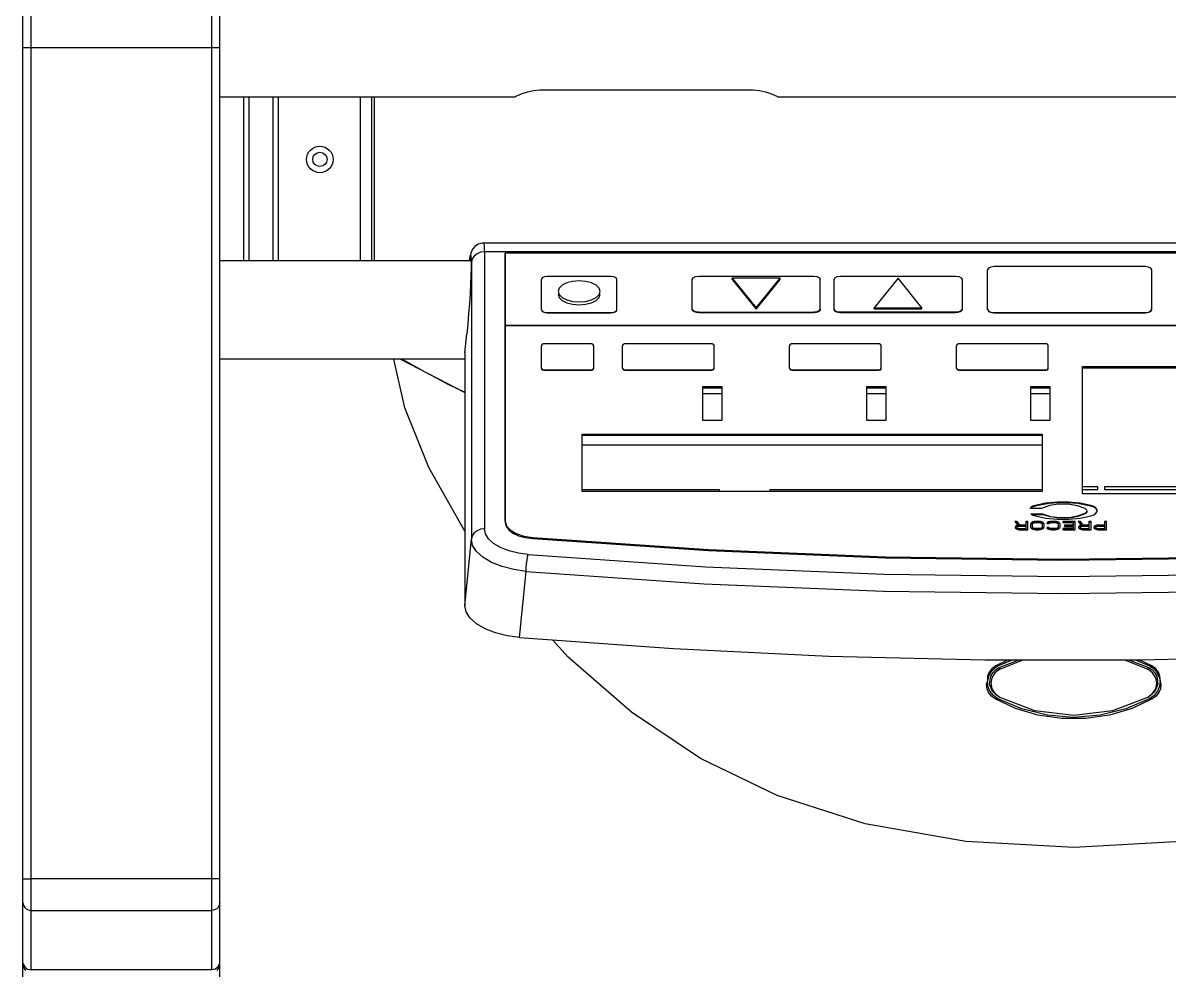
# Model space of a CAD drawing. Header units: inches. Extents: x 116 to 385, y -28932 to 7645.
# Drawn here: x 133.0215 to 133.3417, y 91.2053 to 91.4699 of the extents above; entities that cross this region are included whole.
import ezdxf

# ---------------------------------------------------------------- set-up
doc = ezdxf.new("R2010")
doc.units = ezdxf.units.IN
doc.header["$MEASUREMENT"] = 0

# ---------------------------------------------------------------- blocks, each defined once
blk = doc.blocks.new('A$C7A760DD3')
at = {"linetype": 'Continuous'}
for p, q in [((0, 158.87), (0, 1998.15)), ((2.86, 379.37), (2.86, 735.82)), ((65.87, 735.82), (65.87, 379.37)), ((68.74, 158.87), (68.74, 732.95)), ((0, 701.44), (68.74, 701.44)), ((171.84, 684.26), (172.12, 684.42)), ((172.12, 684.42), (172.98, 684.83)), ((172.98, 684.83), (174.33, 685.41)), ((174.33, 685.41), (176.12, 686.01)), ((176.12, 686.01), (178.26, 686.47)), ((178.26, 686.47), (180.43, 686.63)), ((180.43, 686.63), (254.9, 686.63)), ((254.9, 686.63), (257.12, 686.46)), ((257.12, 686.46), (259.25, 686)), ((259.25, 686), (261.02, 685.4)), ((261.02, 685.4), (262.37, 684.82)), ((262.37, 684.82), (263.22, 684.41)), ((263.22, 684.41), (263.49, 684.26)), ((68.74, 684.26), (171.84, 684.26)), ((76.96, 684.26), (76.96, 626.98)), ((78.85, 684.26), (78.85, 626.98)), ((87.27, 684.26), (87.27, 626.98)), ((89.16, 684.26), (89.16, 626.98)), ((117.77, 684.26), (117.77, 626.98)), ((121.66, 684.26), (121.66, 626.98)), ((122.58, 684.26), (122.58, 626.98)), ((263.49, 684.26), (664.46, 684.26)), ((158.93, 632.72), (157.79, 631.94)), ((160.35, 633.13), (158.93, 632.72)), ((160.93, 633.17), (160.35, 633.13)), ((161.01, 633.04), (160.93, 633.17)), ((565.39, 633.17), (160.93, 633.17)), ((161.11, 632.03), (161.01, 633.04)), ((156.09, 628.42), (155.96, 627.74)), ((156.27, 628.83), (156.04, 627.97)), ((156.22, 629.01), (156.09, 628.42)), ((156.37, 629.57), (156.22, 629.01)), ((156.45, 628.83), (156.27, 628.83)), ((156.59, 630.2), (156.37, 629.57)), ((156.55, 628.02), (156.45, 628.83)), ((157.01, 631.01), (156.59, 630.2)), ((157.59, 628.63), (156.9, 627.62)), ((157.79, 631.94), (157.01, 631.01)), ((158.59, 629.42), (157.59, 628.63)), ((159.81, 629.93), (158.59, 629.42)), ((161.15, 630.1), (159.81, 629.93)), ((161.15, 630.1), (161.11, 632.03)), ((161.15, 630.1), (161.15, 533.38)), ((565.17, 630.1), (161.15, 630.1)), ((168.38, 629.64), (168.38, 535.59)), ((557.89, 629.64), (168.38, 629.64)), ((168.41, 536.01), (168.41, 629.68)), ((557.92, 629.68), (168.41, 629.68)), ((156.44, 626.98), (68.74, 626.98)), ((155.96, 627.74), (155.84, 626.98)), ((156.04, 627.97), (155.87, 626.98)), ((156.06, 626.98), (156.12, 627.24)), ((156.12, 627.24), (156.29, 627.55)), ((156.29, 627.55), (156.43, 627.13)), ((156.43, 627.13), (156.49, 625.99)), ((156.49, 625.99), (156.49, 624.18)), ((156.58, 626.48), (156.55, 628.02)), ((156.9, 627.62), (156.58, 626.48)), ((156.58, 626.48), (156.58, 529.75)), ((337.12, 624.35), (336.81, 623.78)), ((337.96, 624.77), (337.12, 624.35)), ((339.1, 624.93), (337.96, 624.77)), ((391.8, 624.93), (339.1, 624.93)), ((392.95, 624.77), (391.8, 624.93)), ((393.78, 624.35), (392.95, 624.77)), ((394.09, 623.78), (393.78, 624.35)), ((156.43, 621.76), (156.3, 618.86)), ((156.49, 624.18), (156.43, 621.76)), ((181.28, 620.97), (181.01, 620.46)), ((181.01, 609.86), (181.01, 620.46)), ((182.04, 621.35), (181.28, 620.97)), ((183.07, 621.49), (182.04, 621.35)), ((205.29, 621.49), (183.07, 621.49)), ((206.33, 621.35), (205.29, 621.49)), ((207.08, 620.97), (206.33, 621.35)), ((207.36, 620.46), (207.08, 620.97)), ((207.36, 609.86), (207.36, 620.46)), ((233.71, 620.44), (234.01, 621.02)), ((233.71, 610.13), (233.71, 620.44)), ((234.01, 621.02), (234.85, 621.44)), ((234.85, 621.44), (236, 621.59)), ((236, 621.59), (276.09, 621.59)), ((247.68, 620.44), (247.68, 620.84)), ((247.68, 620.84), (256.04, 610.49)), ((264.41, 620.84), (247.68, 620.84)), ((247.68, 620.44), (256.04, 610.09)), ((256.04, 610.49), (264.41, 620.84)), ((256.04, 610.09), (264.41, 620.44)), ((264.41, 620.44), (264.41, 620.84)), ((276.09, 621.59), (277.24, 621.44)), ((277.24, 621.44), (278.08, 621.02)), ((278.08, 621.02), (278.38, 620.44)), ((278.38, 610.13), (278.38, 620.44)), ((283.2, 620.44), (283.5, 621.02)), ((283.2, 610.13), (283.2, 620.44)), ((283.5, 621.02), (284.34, 621.44)), ((284.34, 621.44), (285.49, 621.59)), ((285.49, 621.59), (325.58, 621.59)), ((305.54, 620.88), (297.17, 610.53)), ((313.9, 610.53), (305.54, 620.88)), ((325.58, 621.59), (326.73, 621.44)), ((326.73, 621.44), (327.57, 621.02)), ((327.57, 621.02), (327.88, 620.44)), ((327.88, 620.44), (327.88, 610.13)), ((336.81, 609.97), (336.81, 623.78)), ((394.09, 609.97), (394.09, 623.78)), ((156.3, 618.86), (156.12, 615.57)), ((187.21, 617.41), (186.85, 616.28)), ((186.85, 616.28), (187.21, 615.15)), ((188.25, 618.44), (187.21, 617.41)), ((189.87, 619.25), (188.25, 618.44)), ((191.92, 619.77), (189.87, 619.25)), ((194.18, 619.95), (191.92, 619.77)), ((196.45, 619.77), (194.18, 619.95)), ((198.49, 619.25), (196.45, 619.77)), ((200.11, 618.44), (198.49, 619.25)), ((201.16, 617.41), (200.11, 618.44)), ((201.51, 616.28), (201.16, 617.41)), ((201.16, 615.15), (201.51, 616.28)), ((156.12, 615.57), (155.88, 612.03)), ((186.85, 615.29), (187.21, 614.16)), ((187.21, 615.15), (188.25, 614.13)), ((187.21, 614.16), (188.25, 613.13)), ((188.25, 614.13), (189.87, 613.32)), ((188.25, 613.13), (189.87, 612.32)), ((189.87, 613.32), (191.92, 612.79)), ((189.87, 612.32), (191.92, 611.8)), ((191.92, 612.79), (194.18, 612.62)), ((194.18, 612.62), (196.45, 612.79)), ((196.45, 612.79), (198.49, 613.32)), ((196.45, 611.8), (198.49, 612.32)), ((198.49, 613.32), (200.11, 614.13)), ((198.49, 612.32), (200.11, 613.13)), ((200.11, 614.13), (201.16, 615.15)), ((200.11, 613.13), (201.16, 614.16)), ((201.16, 614.16), (201.51, 615.29)), ((155.61, 608.4), (155.31, 604.83)), ((155.88, 612.03), (155.61, 608.4)), ((181.01, 609.92), (181.28, 609.41)), ((181.16, 609.47), (181.61, 609.13)), ((181.28, 609.41), (182.04, 609.03)), ((181.61, 609.13), (182.28, 608.91)), ((182.04, 609.03), (183.07, 608.89)), ((182.28, 608.91), (183.07, 608.83)), ((183.07, 608.83), (183.07, 608.89)), ((183.07, 608.89), (205.29, 608.89)), ((183.07, 608.83), (205.29, 608.83)), ((191.92, 611.8), (194.18, 611.62)), ((194.18, 611.62), (196.45, 611.8)), ((205.29, 608.89), (206.33, 609.03)), ((205.29, 608.83), (206.08, 608.91)), ((205.29, 608.83), (205.29, 608.89)), ((206.08, 608.91), (206.75, 609.13)), ((206.33, 609.03), (207.08, 609.41)), ((206.75, 609.13), (207.2, 609.47)), ((207.08, 609.41), (207.36, 609.92)), ((207.2, 609.47), (207.36, 609.86)), ((234.01, 609.56), (233.71, 610.13)), ((233.88, 609.54), (233.71, 609.97)), ((234.38, 609.17), (233.88, 609.54)), ((234.85, 609.14), (234.01, 609.56)), ((235.12, 608.92), (234.38, 609.17)), ((236, 608.99), (234.85, 609.14)), ((236, 608.83), (235.12, 608.92)), ((236, 608.83), (236, 608.99)), ((236, 608.99), (276.09, 608.99)), ((276.09, 608.83), (236, 608.83)), ((256.04, 610.09), (256.04, 610.49)), ((277.24, 609.14), (276.09, 608.99)), ((276.09, 608.83), (276.09, 608.99)), ((276.97, 608.92), (276.09, 608.83)), ((277.71, 609.17), (276.97, 608.92)), ((278.08, 609.56), (277.24, 609.14)), ((278.21, 609.54), (277.71, 609.17)), ((278.38, 610.13), (278.08, 609.56)), ((278.38, 609.97), (278.21, 609.54)), ((283.5, 609.56), (283.2, 610.13)), ((283.37, 609.54), (283.2, 609.97)), ((283.87, 609.17), (283.37, 609.54)), ((284.34, 609.14), (283.5, 609.56)), ((284.61, 608.92), (283.87, 609.17)), ((285.49, 608.99), (284.34, 609.14)), ((285.49, 608.83), (284.61, 608.92)), ((285.49, 608.83), (285.49, 608.99)), ((325.58, 608.99), (285.49, 608.99)), ((325.58, 608.83), (285.49, 608.83)), ((297.17, 610.13), (297.17, 610.53)), ((297.17, 610.53), (313.9, 610.53)), ((297.17, 610.13), (313.9, 610.13)), ((313.9, 610.13), (313.9, 610.53)), ((326.73, 609.14), (325.58, 608.99)), ((325.58, 608.83), (325.58, 608.99)), ((326.46, 608.92), (325.58, 608.83)), ((327.2, 609.17), (326.46, 608.92)), ((327.57, 609.56), (326.73, 609.14)), ((327.7, 609.54), (327.2, 609.17)), ((327.88, 610.13), (327.57, 609.56)), ((327.88, 609.97), (327.7, 609.54)), ((336.81, 610.04), (337.12, 609.46)), ((336.99, 609.54), (337.48, 609.17)), ((337.12, 609.46), (337.96, 609.04)), ((337.48, 609.17), (338.23, 608.92)), ((337.96, 609.04), (339.1, 608.89)), ((338.23, 608.92), (339.1, 608.83)), ((339.1, 608.83), (339.1, 608.89)), ((339.1, 608.89), (391.8, 608.89)), ((339.1, 608.83), (391.8, 608.83)), ((391.8, 608.89), (392.95, 609.04)), ((391.8, 608.83), (392.68, 608.92)), ((391.8, 608.83), (391.8, 608.89)), ((392.68, 608.92), (393.42, 609.17)), ((392.95, 609.04), (393.78, 609.46)), ((393.42, 609.17), (393.92, 609.54)), ((393.78, 609.46), (394.09, 610.04)), ((393.92, 609.54), (394.09, 609.97)), ((155.31, 604.83), (155, 601.46)), ((168.41, 604.42), (557.92, 604.42)), ((557.92, 604.38), (168.41, 604.38)), ((154.34, 594.84), (155, 601.46)), ((181.19, 597.66), (181.01, 597.32)), ((181.01, 589.43), (181.01, 597.32)), ((181.69, 597.91), (181.19, 597.66)), ((182.38, 598.01), (181.69, 597.91)), ((197.96, 598.01), (182.38, 598.01)), ((198.65, 597.91), (197.96, 598.01)), ((199.15, 597.66), (198.65, 597.91)), ((199.34, 597.32), (199.15, 597.66)), ((199.34, 589.43), (199.34, 597.32)), ((209.49, 597.66), (209.3, 597.32)), ((209.3, 589.43), (209.3, 597.32)), ((209.99, 597.91), (209.49, 597.66)), ((210.68, 598.01), (209.99, 597.91)), ((240.01, 598.01), (210.68, 598.01)), ((240.69, 597.91), (240.01, 598.01)), ((241.2, 597.66), (240.69, 597.91)), ((241.38, 597.32), (241.2, 597.66)), ((241.38, 589.43), (241.38, 597.32)), ((267.8, 597.66), (267.62, 597.32)), ((267.62, 589.43), (267.62, 597.32)), ((268.3, 597.91), (267.8, 597.66)), ((268.99, 598.01), (268.3, 597.91)), ((298.32, 598.01), (268.99, 598.01)), ((299.01, 597.91), (298.32, 598.01)), ((299.51, 597.66), (299.01, 597.91)), ((299.69, 597.32), (299.51, 597.66)), ((299.69, 589.43), (299.69, 597.32)), ((326.11, 597.66), (325.93, 597.32)), ((325.93, 589.43), (325.93, 597.32)), ((326.61, 597.91), (326.11, 597.66)), ((327.3, 598.01), (326.61, 597.91)), ((356.63, 598.01), (327.3, 598.01)), ((357.32, 597.91), (356.63, 598.01)), ((357.82, 597.66), (357.32, 597.91)), ((358.01, 597.32), (357.82, 597.66)), ((358.01, 589.43), (358.01, 597.32)), ((154.34, 592.61), (68.74, 592.61)), ((133.33, 575.63), (129.49, 592.61)), ((131.85, 592.61), (154.34, 580.95)), ((134.81, 591.16), (132.24, 592.61)), ((154.34, 594.84), (154.34, 506.63)), ((140.43, 588.07), (134.81, 591.16)), ((181.01, 589.53), (181.19, 589.18)), ((181.01, 589.43), (181.11, 589.17)), ((181.11, 589.17), (181.41, 588.94)), ((181.19, 589.18), (181.69, 588.93)), ((181.41, 588.94), (181.86, 588.79)), ((181.69, 588.93), (182.38, 588.84)), ((181.86, 588.79), (182.38, 588.74)), ((182.38, 588.74), (182.38, 588.84)), ((182.38, 588.84), (197.96, 588.84)), ((182.38, 588.74), (197.96, 588.74)), ((197.96, 588.84), (198.65, 588.93)), ((197.96, 588.74), (197.96, 588.84)), ((197.96, 588.74), (198.49, 588.79)), ((198.49, 588.79), (198.93, 588.94)), ((198.65, 588.93), (199.15, 589.18)), ((198.93, 588.94), (199.23, 589.17)), ((199.15, 589.18), (199.34, 589.53)), ((199.23, 589.17), (199.34, 589.43)), ((209.3, 589.53), (209.49, 589.18)), ((209.3, 589.43), (209.41, 589.17)), ((209.41, 589.17), (209.71, 588.94)), ((209.49, 589.18), (209.99, 588.93)), ((209.71, 588.94), (210.15, 588.79)), ((209.99, 588.93), (210.68, 588.84)), ((210.15, 588.79), (210.68, 588.74)), ((210.68, 588.74), (210.68, 588.84)), ((210.68, 588.84), (240.01, 588.84)), ((210.68, 588.74), (240.01, 588.74)), ((240.01, 588.84), (240.69, 588.93)), ((240.01, 588.74), (240.01, 588.84)), ((240.01, 588.74), (240.53, 588.79)), ((240.53, 588.79), (240.98, 588.94)), ((240.69, 588.93), (241.2, 589.18)), ((240.98, 588.94), (241.28, 589.17)), ((241.2, 589.18), (241.38, 589.53)), ((241.28, 589.17), (241.38, 589.43)), ((267.62, 589.53), (267.8, 589.18)), ((267.62, 589.43), (267.72, 589.17)), ((267.72, 589.17), (268.02, 588.94)), ((267.8, 589.18), (268.3, 588.93)), ((268.02, 588.94), (268.46, 588.79)), ((268.3, 588.93), (268.99, 588.84)), ((268.46, 588.79), (268.99, 588.74)), ((268.99, 588.74), (268.99, 588.84)), ((268.99, 588.84), (298.32, 588.84)), ((268.99, 588.74), (298.32, 588.74)), ((298.32, 588.84), (299.01, 588.93)), ((298.32, 588.74), (298.32, 588.84)), ((298.32, 588.74), (298.84, 588.79)), ((298.84, 588.79), (299.29, 588.94)), ((299.01, 588.93), (299.51, 589.18)), ((299.29, 588.94), (299.59, 589.17)), ((299.51, 589.18), (299.69, 589.53)), ((299.59, 589.17), (299.69, 589.43)), ((325.93, 589.53), (326.11, 589.18)), ((325.93, 589.43), (326.03, 589.17)), ((326.03, 589.17), (326.33, 588.94)), ((326.11, 589.18), (326.61, 588.93)), ((326.33, 588.94), (326.78, 588.79)), ((326.61, 588.93), (327.3, 588.84)), ((326.78, 588.79), (327.3, 588.74)), ((327.3, 588.74), (327.3, 588.84)), ((327.3, 588.84), (356.63, 588.84)), ((327.3, 588.74), (356.63, 588.74)), ((356.63, 588.84), (357.32, 588.93)), ((356.63, 588.74), (356.63, 588.84)), ((356.63, 588.74), (357.16, 588.79)), ((357.16, 588.79), (357.6, 588.94)), ((357.32, 588.93), (357.82, 589.18)), ((357.6, 588.94), (357.9, 589.17)), ((357.82, 589.18), (358.01, 589.53)), ((357.9, 589.17), (358.01, 589.43)), ((369.92, 545.61), (369.92, 590)), ((369.92, 590), (489.64, 590)), ((369.92, 589.6), (489.64, 589.6)), ((146.13, 585.02), (140.43, 588.07)), ((147.24, 584.44), (146.13, 585.02)), ((148.25, 583.92), (147.24, 584.44)), ((149.17, 583.45), (148.25, 583.92)), ((150, 583.04), (149.17, 583.45)), ((150.75, 582.68), (150, 583.04)), ((151.39, 582.38), (150.75, 582.68)), ((154.34, 581.03), (151.39, 582.38)), ((237.26, 582.9), (237.26, 571.33)), ((244.13, 582.9), (237.26, 582.9)), ((244.13, 582.5), (237.26, 582.5)), ((244.13, 580.47), (237.26, 580.47)), ((244.13, 571.33), (244.13, 582.9)), ((294.54, 582.9), (294.54, 571.33)), ((301.41, 582.9), (294.54, 582.9)), ((301.41, 582.5), (294.54, 582.5)), ((301.41, 580.47), (294.54, 580.47)), ((301.41, 571.33), (301.41, 582.9)), ((351.82, 582.9), (351.82, 571.33)), ((358.69, 582.9), (351.82, 582.9)), ((358.69, 582.5), (351.82, 582.5)), ((358.69, 580.47), (351.82, 580.47)), ((358.69, 571.33), (358.69, 582.9)), ((141.76, 554.77), (133.33, 575.63)), ((237.26, 571.33), (244.13, 571.33)), ((294.54, 571.33), (301.41, 571.33)), ((351.82, 571.33), (358.69, 571.33)), ((195.21, 546.41), (195.21, 566.46)), ((195.21, 566.46), (355.83, 566.46)), ((195.21, 566.06), (355.83, 566.06)), ((355.83, 566.46), (355.83, 546.41)), ((355.83, 562.58), (195.21, 562.58)), ((154.34, 532.56), (141.76, 554.77)), ((195.21, 547.13), (243.14, 547.13)), ((355.83, 546.41), (195.21, 546.41)), ((243.21, 546.41), (243.14, 547.13)), ((243.14, 547.13), (243.14, 546.41)), ((260.77, 546.41), (260.84, 547.13)), ((260.84, 546.41), (260.84, 547.13)), ((260.84, 547.13), (355.83, 547.13)), ((375.28, 548.03), (369.92, 548.03)), ((369.92, 547.13), (375.28, 547.13)), ((489.64, 545.61), (369.92, 545.61)), ((375.28, 547.13), (375.28, 548.03)), ((377.57, 548.03), (377.57, 547.13)), ((423.4, 548.03), (377.57, 548.03)), ((377.57, 547.13), (423.4, 547.13)), ((352.03, 540.92), (351.57, 540.51)), ((355.61, 540.51), (351.57, 540.51)), ((352.32, 540.9), (351.82, 540.51)), ((352.65, 541.26), (352.03, 540.92)), ((353.42, 541.33), (352.32, 540.9)), ((353.42, 541.53), (352.65, 541.26)), ((357.16, 542.3), (353.42, 541.53)), ((358.14, 542.24), (353.42, 541.33)), ((353.42, 541.53), (353.42, 541.33)), ((358.37, 541.49), (355.61, 540.51)), ((361.14, 542.7), (357.16, 542.3)), ((363.16, 542.55), (358.14, 542.24)), ((361.59, 542), (358.37, 541.49)), ((365.19, 542.7), (361.14, 542.7)), ((364.96, 541.98), (361.59, 542)), ((368.18, 542.24), (363.16, 542.55)), ((368.16, 541.44), (364.96, 541.98)), ((369.16, 542.3), (365.19, 542.7)), ((370.87, 540.43), (368.16, 541.44)), ((372.9, 541.33), (368.18, 542.24)), ((372.9, 541.53), (369.16, 542.3)), ((371.45, 539.91), (370.87, 540.43)), ((373.91, 541.15), (372.9, 541.53)), ((372.9, 541.53), (372.9, 541.33)), ((374.05, 540.87), (372.9, 541.33)), ((374.64, 540.63), (373.91, 541.15)), ((374.81, 540.24), (374.05, 540.87)), ((375.03, 540.03), (374.64, 540.63)), ((375.01, 539.69), (374.81, 540.24)), ((351.94, 538.56), (352.6, 538.18)), ((351.94, 538.56), (356.03, 538.56)), ((352.28, 538.37), (356.03, 538.37)), ((352.6, 538.18), (353.42, 537.89)), ((353.42, 537.89), (357.16, 537.11)), ((356.03, 538.56), (358.77, 537.71)), ((356.03, 538.37), (356.03, 538.56)), ((358.28, 537.62), (356.03, 538.37)), ((357.16, 537.11), (361.14, 536.72)), ((360.83, 537.18), (358.28, 537.62)), ((358.77, 537.71), (361.9, 537.29)), ((363.52, 537.05), (360.83, 537.18)), ((361.14, 536.72), (365.19, 536.72)), ((361.9, 537.29), (365.14, 537.34)), ((366.19, 537.26), (363.52, 537.05)), ((365.14, 537.34), (368.2, 537.86)), ((365.19, 536.72), (369.16, 537.11)), ((368.68, 537.79), (366.19, 537.26)), ((368.2, 537.86), (370.83, 538.81)), ((370.83, 538.61), (368.68, 537.79)), ((369.16, 537.11), (372.9, 537.89)), ((370.83, 538.81), (371.44, 539.32)), ((371.34, 538.98), (370.83, 538.61)), ((370.83, 538.61), (370.83, 538.81)), ((371.52, 539.43), (371.34, 538.98)), ((371.44, 539.32), (371.52, 539.63)), ((371.52, 539.63), (371.45, 539.91)), ((372.9, 537.89), (373.91, 538.27)), ((373.91, 538.27), (374.64, 538.79)), ((374.64, 538.79), (375.03, 539.39)), ((375.07, 539.71), (375.03, 540.03)), ((375.03, 539.39), (375.07, 539.71)), ((158.59, 532.7), (157.59, 531.91)), ((159.81, 533.2), (158.59, 532.7)), ((161.15, 533.38), (159.81, 533.2)), ((161.5, 531.6), (161.15, 533.38)), ((168.38, 535.59), (168.69, 534.26)), ((168.41, 536.01), (168.86, 534.42)), ((168.69, 534.26), (169.62, 533)), ((168.86, 534.42), (170.17, 532.96)), ((169.62, 533), (171.1, 531.89)), ((170.17, 532.96), (172.25, 531.73)), ((346.3, 535.93), (347.37, 534.53)), ((347.14, 535.93), (346.3, 535.93)), ((346.54, 534.16), (346.42, 533.98)), ((346.42, 533.98), (346.42, 533.74)), ((346.42, 533.74), (346.54, 533.55)), ((347.14, 535.73), (346.45, 535.73)), ((346.54, 533.96), (346.51, 533.92)), ((346.9, 534.4), (346.54, 534.16)), ((346.9, 534.21), (346.54, 533.96)), ((346.54, 534.16), (346.54, 533.96)), ((346.54, 533.55), (346.9, 533.31)), ((347.37, 534.53), (346.9, 534.4)), ((346.9, 534.4), (346.9, 534.21)), ((347.37, 534.33), (346.9, 534.21)), ((346.9, 533.31), (347.37, 533.13)), ((347.14, 535.93), (347.14, 535.73)), ((348.09, 534.65), (347.14, 535.93)), ((348.09, 534.45), (347.14, 535.73)), ((347.14, 533.92), (347.25, 534.1)), ((347.14, 533.54), (347.14, 533.92)), ((347.25, 533.55), (347.14, 533.74)), ((347.25, 533.35), (347.14, 533.54)), ((347.25, 534.1), (347.49, 534.22)), ((347.25, 533.55), (347.25, 533.35)), ((347.49, 533.43), (347.25, 533.55)), ((347.49, 533.23), (347.25, 533.35)), ((347.37, 534.53), (347.37, 534.33)), ((347.37, 533.13), (347.97, 533.06)), ((347.49, 534.22), (347.85, 534.28)), ((347.49, 533.43), (347.49, 533.23)), ((347.85, 533.37), (347.49, 533.43)), ((347.85, 533.17), (347.49, 533.23)), ((347.85, 534.28), (350.12, 534.28)), ((347.85, 533.37), (347.85, 533.17)), ((350.12, 533.37), (347.85, 533.37)), ((350.12, 533.17), (347.85, 533.17)), ((347.97, 533.06), (350.84, 533.06)), ((348.09, 534.65), (348.09, 534.45)), ((350.12, 534.65), (348.09, 534.65)), ((350.12, 534.45), (348.09, 534.45)), ((350.12, 535.93), (350.12, 534.45)), ((350.84, 535.93), (350.12, 535.93)), ((350.84, 535.73), (350.12, 535.73)), ((350.12, 534.28), (350.12, 533.17)), ((350.84, 533.06), (350.84, 535.93)), ((351.91, 535.26), (351.79, 534.95)), ((351.79, 534.95), (351.79, 534.04)), ((351.79, 534.04), (351.91, 533.74)), ((351.91, 535.06), (351.86, 534.93)), ((352.15, 535.5), (351.91, 535.26)), ((352.15, 535.3), (351.91, 535.06)), ((351.91, 535.26), (351.91, 535.06)), ((351.91, 533.74), (352.15, 533.49)), ((352.62, 535.75), (352.15, 535.5)), ((352.62, 535.55), (352.15, 535.3)), ((352.15, 535.5), (352.15, 535.3)), ((352.15, 533.49), (352.62, 533.25)), ((352.51, 534.95), (352.62, 535.2)), ((352.51, 533.84), (352.51, 534.95)), ((352.62, 533.8), (352.51, 534.04)), ((352.62, 533.6), (352.51, 533.84)), ((353.1, 535.87), (352.62, 535.75)), ((352.62, 535.75), (352.62, 535.55)), ((353.1, 535.67), (352.62, 535.55)), ((352.62, 535.2), (352.86, 535.38)), ((352.62, 533.8), (352.62, 533.6)), ((352.86, 533.61), (352.62, 533.8)), ((352.86, 533.42), (352.62, 533.6)), ((352.62, 533.25), (353.1, 533.13)), ((352.86, 535.38), (353.22, 535.5)), ((352.86, 533.61), (352.86, 533.42)), ((353.22, 533.49), (352.86, 533.61)), ((353.22, 533.29), (352.86, 533.42)), ((353.7, 535.93), (353.1, 535.87)), ((353.1, 535.87), (353.1, 535.67)), ((353.7, 535.73), (353.1, 535.67)), ((353.1, 533.13), (353.7, 533.06)), ((353.22, 535.5), (353.7, 535.56)), ((353.22, 533.49), (353.22, 533.29)), ((353.7, 533.43), (353.22, 533.49)), ((353.7, 533.23), (353.22, 533.29)), ((353.7, 535.93), (353.7, 535.73)), ((354.65, 535.93), (353.7, 535.93)), ((354.65, 535.73), (353.7, 535.73)), ((353.7, 535.56), (354.65, 535.56)), ((353.7, 533.43), (353.7, 533.23)), ((354.65, 533.43), (353.7, 533.43)), ((354.65, 533.23), (353.7, 533.23)), ((353.7, 533.06), (354.65, 533.06)), ((354.65, 535.93), (354.65, 535.73)), ((355.25, 535.87), (354.65, 535.93)), ((355.25, 535.67), (354.65, 535.73)), ((354.65, 535.56), (355.13, 535.5)), ((355.13, 533.49), (354.65, 533.43)), ((354.65, 533.43), (354.65, 533.23)), ((355.13, 533.29), (354.65, 533.23)), ((354.65, 533.06), (355.25, 533.13)), ((355.13, 535.5), (355.49, 535.38)), ((355.49, 533.61), (355.13, 533.49)), ((355.13, 533.49), (355.13, 533.29)), ((355.49, 533.42), (355.13, 533.29)), ((355.25, 535.87), (355.25, 535.67)), ((355.73, 535.75), (355.25, 535.87)), ((355.73, 535.55), (355.25, 535.67)), ((355.25, 533.13), (355.73, 533.25)), ((355.49, 535.38), (355.73, 535.2)), ((355.73, 533.8), (355.49, 533.61)), ((355.49, 533.61), (355.49, 533.42)), ((355.73, 533.6), (355.49, 533.42)), ((355.73, 535.75), (355.73, 535.55)), ((356.2, 535.5), (355.73, 535.75)), ((356.2, 535.3), (355.73, 535.55)), ((355.73, 535.2), (355.85, 534.95)), ((355.85, 534.04), (355.73, 533.8)), ((355.85, 533.84), (355.73, 533.6)), ((355.73, 533.8), (355.73, 533.6)), ((355.73, 533.25), (356.2, 533.49)), ((355.85, 534.95), (355.85, 533.84)), ((356.2, 535.5), (356.2, 535.3)), ((356.44, 535.26), (356.2, 535.5)), ((356.44, 535.06), (356.2, 535.3)), ((356.2, 533.49), (356.44, 533.74)), ((356.44, 535.26), (356.44, 535.06)), ((356.56, 534.95), (356.44, 535.26)), ((356.5, 534.93), (356.44, 535.06)), ((356.44, 533.74), (356.56, 534.04)), ((356.56, 534.04), (356.56, 534.95)), ((357.64, 535.5), (357.52, 535.2)), ((357.52, 535.2), (358.23, 535.2)), ((357.52, 533.8), (357.64, 533.49)), ((358.23, 533.8), (357.52, 533.8)), ((357.64, 535.3), (357.6, 535.2)), ((358.12, 535.75), (357.64, 535.5)), ((358.12, 535.55), (357.64, 535.3)), ((357.64, 535.5), (357.64, 535.3)), ((358.23, 533.6), (357.64, 533.6)), ((357.64, 533.49), (358.12, 533.25)), ((358.59, 535.87), (358.12, 535.75)), ((358.12, 535.75), (358.12, 535.55)), ((358.59, 535.67), (358.12, 535.55)), ((358.12, 533.25), (358.59, 533.13)), ((358.23, 535.2), (358.35, 535.38)), ((358.23, 533.8), (358.23, 533.6)), ((358.35, 533.61), (358.23, 533.8)), ((358.35, 533.42), (358.23, 533.6)), ((358.35, 535.38), (358.71, 535.5)), ((358.35, 533.61), (358.35, 533.42)), ((358.71, 533.49), (358.35, 533.61)), ((358.71, 533.29), (358.35, 533.42)), ((359.19, 535.93), (358.59, 535.87)), ((358.59, 535.87), (358.59, 535.67)), ((359.19, 535.73), (358.59, 535.67)), ((358.59, 533.13), (359.19, 533.06)), ((358.71, 535.5), (359.19, 535.56)), ((358.71, 533.49), (358.71, 533.29)), ((359.19, 533.43), (358.71, 533.49)), ((359.19, 533.23), (358.71, 533.29)), ((359.19, 535.93), (359.19, 535.73)), ((360.26, 535.93), (359.19, 535.93)), ((360.26, 535.73), (359.19, 535.73)), ((359.19, 535.56), (360.26, 535.56)), ((359.19, 533.43), (359.19, 533.23)), ((360.26, 533.43), (359.19, 533.43)), ((360.26, 533.23), (359.19, 533.23)), ((359.19, 533.06), (360.26, 533.06)), ((360.26, 535.93), (360.26, 535.73)), ((360.86, 535.87), (360.26, 535.93)), ((360.86, 535.67), (360.26, 535.73)), ((360.26, 535.56), (360.74, 535.5)), ((360.74, 533.49), (360.26, 533.43)), ((360.26, 533.43), (360.26, 533.23)), ((360.74, 533.29), (360.26, 533.23)), ((360.26, 533.06), (360.86, 533.13)), ((360.74, 535.5), (361.1, 535.38)), ((361.1, 533.61), (360.74, 533.49)), ((360.74, 533.49), (360.74, 533.29)), ((361.1, 533.42), (360.74, 533.29)), ((360.86, 535.87), (360.86, 535.67)), ((361.34, 535.75), (360.86, 535.87)), ((361.34, 535.55), (360.86, 535.67)), ((360.86, 533.13), (361.34, 533.25)), ((361.1, 535.38), (361.34, 535.2)), ((361.34, 533.8), (361.1, 533.61)), ((361.1, 533.61), (361.1, 533.42)), ((361.34, 533.6), (361.1, 533.42)), ((361.34, 535.75), (361.34, 535.55)), ((361.81, 535.5), (361.34, 535.75)), ((361.81, 535.3), (361.34, 535.55)), ((361.34, 535.2), (361.46, 534.95)), ((361.46, 534.04), (361.34, 533.8)), ((361.46, 533.84), (361.34, 533.6)), ((361.34, 533.8), (361.34, 533.6)), ((361.34, 533.25), (361.81, 533.49)), ((361.46, 534.95), (361.46, 533.84)), ((361.81, 535.5), (361.81, 535.3)), ((362.05, 535.26), (361.81, 535.5)), ((362.05, 535.06), (361.81, 535.3)), ((361.81, 533.49), (362.05, 533.74)), ((362.05, 535.26), (362.05, 535.06)), ((362.17, 534.95), (362.05, 535.26)), ((362.11, 534.93), (362.05, 535.06)), ((362.05, 533.74), (362.17, 534.04)), ((362.17, 534.04), (362.17, 534.95)), ((363.13, 535.93), (363.13, 535.56)), ((367.42, 535.93), (363.13, 535.93)), ((367.42, 535.73), (363.13, 535.73)), ((363.13, 535.56), (366.71, 535.56)), ((363.13, 533.43), (363.13, 533.06)), ((366.71, 533.43), (363.13, 533.43)), ((366.71, 533.23), (363.13, 533.23)), ((363.13, 533.06), (367.42, 533.06)), ((363.6, 534.59), (363.6, 534.22)), ((366.71, 534.59), (363.6, 534.59)), ((366.71, 534.39), (363.6, 534.39)), ((363.6, 534.22), (366.71, 534.22)), ((366.71, 535.56), (366.71, 534.39)), ((366.71, 534.22), (366.71, 533.23)), ((367.42, 533.06), (367.42, 535.93)), ((368.38, 535.93), (369.45, 534.53)), ((369.21, 535.93), (368.38, 535.93)), ((368.62, 534.16), (368.5, 533.98)), ((368.5, 533.98), (368.5, 533.74)), ((368.5, 533.74), (368.62, 533.55)), ((369.21, 535.73), (368.53, 535.73)), ((368.62, 533.96), (368.59, 533.92)), ((368.97, 534.4), (368.62, 534.16)), ((368.97, 534.21), (368.62, 533.96)), ((368.62, 534.16), (368.62, 533.96)), ((368.62, 533.55), (368.97, 533.31)), ((369.45, 534.53), (368.97, 534.4)), ((368.97, 534.4), (368.97, 534.21)), ((369.45, 534.33), (368.97, 534.21)), ((368.97, 533.31), (369.45, 533.13)), ((369.21, 535.93), (369.21, 535.73)), ((370.17, 534.65), (369.21, 535.93)), ((370.17, 534.45), (369.21, 535.73)), ((369.21, 533.92), (369.33, 534.1)), ((369.21, 533.54), (369.21, 533.92)), ((369.33, 533.55), (369.21, 533.74)), ((369.33, 533.35), (369.21, 533.54)), ((369.33, 534.1), (369.57, 534.22)), ((369.33, 533.55), (369.33, 533.35)), ((369.57, 533.43), (369.33, 533.55)), ((369.57, 533.23), (369.33, 533.35)), ((369.45, 534.53), (369.45, 534.33)), ((369.45, 533.13), (370.05, 533.06)), ((369.57, 534.22), (369.93, 534.28)), ((369.57, 533.43), (369.57, 533.23)), ((369.93, 533.37), (369.57, 533.43)), ((369.93, 533.17), (369.57, 533.23)), ((369.93, 534.28), (372.2, 534.28)), ((369.93, 533.37), (369.93, 533.17)), ((372.2, 533.37), (369.93, 533.37)), ((372.2, 533.17), (369.93, 533.17)), ((370.05, 533.06), (372.91, 533.06)), ((370.17, 534.65), (370.17, 534.45)), ((372.2, 534.65), (370.17, 534.65)), ((372.2, 534.45), (370.17, 534.45)), ((372.2, 535.93), (372.2, 534.45)), ((372.91, 535.93), (372.2, 535.93)), ((372.91, 535.73), (372.2, 535.73)), ((372.2, 534.28), (372.2, 533.17)), ((372.91, 533.06), (372.91, 535.93)), ((373.99, 534.16), (373.87, 533.98)), ((373.87, 533.98), (373.87, 533.74)), ((373.87, 533.74), (373.99, 533.55)), ((373.99, 533.96), (373.96, 533.92)), ((374.34, 534.4), (373.99, 534.16)), ((374.34, 534.21), (373.99, 533.96)), ((373.99, 534.16), (373.99, 533.96)), ((373.99, 533.55), (374.34, 533.31)), ((374.82, 534.59), (374.34, 534.4)), ((374.34, 534.4), (374.34, 534.21)), ((374.82, 534.39), (374.34, 534.21)), ((374.34, 533.31), (374.82, 533.13)), ((374.58, 533.92), (374.7, 534.1)), ((374.58, 533.54), (374.58, 533.92)), ((374.7, 533.55), (374.58, 533.74)), ((374.7, 533.35), (374.58, 533.54)), ((374.7, 534.1), (374.94, 534.22)), ((374.7, 533.55), (374.7, 533.35)), ((374.94, 533.43), (374.7, 533.55)), ((374.94, 533.23), (374.7, 533.35)), ((375.42, 534.65), (374.82, 534.59)), ((374.82, 534.59), (374.82, 534.39)), ((375.42, 534.45), (374.82, 534.39)), ((374.82, 533.13), (375.42, 533.06)), ((374.94, 534.22), (375.3, 534.28)), ((374.94, 533.43), (374.94, 533.23)), ((375.3, 533.37), (374.94, 533.43)), ((375.3, 533.17), (374.94, 533.23)), ((375.3, 534.28), (377.57, 534.28)), ((375.3, 533.37), (375.3, 533.17)), ((377.57, 533.37), (375.3, 533.37)), ((377.57, 533.17), (375.3, 533.17)), ((375.42, 534.65), (375.42, 534.45)), ((377.57, 534.65), (375.42, 534.65)), ((377.57, 534.45), (375.42, 534.45)), ((375.42, 533.06), (378.28, 533.06)), ((377.57, 535.93), (377.57, 534.45)), ((378.28, 535.93), (377.57, 535.93)), ((378.28, 535.73), (377.57, 535.73)), ((377.57, 534.28), (377.57, 533.17)), ((378.28, 533.06), (378.28, 535.93)), ((154.34, 506.63), (156.58, 529.75)), ((156.9, 530.9), (156.58, 529.75)), ((157.02, 527.58), (156.58, 529.75)), ((157.59, 531.91), (156.9, 530.9)), ((162.56, 529.85), (161.5, 531.6)), ((164.34, 528.22), (162.56, 529.85)), ((171.1, 531.89), (173.07, 530.97)), ((172.25, 531.73), (174.93, 530.84)), ((173.07, 530.97), (175.4, 530.31)), ((174.93, 530.84), (177.99, 530.36)), ((175.4, 530.31), (177.98, 529.94)), ((177.98, 529.94), (239.39, 525.76)), ((177.99, 530.36), (239.41, 526.14)), ((177.99, 529.97), (177.99, 530.36)), ((158.36, 525.43), (157.02, 527.58)), ((160.58, 523.41), (158.36, 525.43)), ((166.76, 526.79), (164.34, 528.22)), ((169.69, 525.65), (166.76, 526.79)), ((172.97, 524.83), (169.69, 525.65)), ((176.42, 524.37), (172.97, 524.83)), ((176.2, 523.54), (176.42, 524.37)), ((176.42, 524.37), (238.36, 520.1)), ((239.39, 525.76), (301.17, 523.25)), ((239.41, 526.14), (301.19, 523.6)), ((163.61, 521.63), (160.58, 523.41)), ((167.27, 520.18), (163.61, 521.63)), ((175.73, 519.79), (175.84, 521.14)), ((175.84, 521.14), (176, 522.43)), ((176, 522.43), (176.2, 523.54)), ((301.17, 523.25), (363.13, 522.41)), ((301.19, 523.6), (363.16, 522.75)), ((363.13, 522.41), (425.09, 523.25)), ((363.16, 522.75), (425.13, 523.6)), ((171.36, 519.13), (167.27, 520.18)), ((175.67, 518.5), (171.36, 519.13)), ((173.4, 495.38), (175.67, 518.5)), ((175.67, 518.5), (175.73, 519.79)), ((175.67, 518.5), (237.86, 514.21)), ((238.36, 520.1), (300.66, 517.54)), ((300.66, 517.54), (363.16, 516.68)), ((363.16, 516.68), (425.66, 517.54)), ((237.86, 514.21), (300.41, 511.64)), ((300.41, 511.64), (363.16, 510.78)), ((363.16, 510.78), (425.91, 511.64)), ((154.79, 504.39), (154.34, 506.63)), ((156.12, 502.21), (154.79, 504.39)), ((158.33, 500.18), (156.12, 502.21)), ((161.33, 498.41), (158.33, 500.18)), ((164.96, 496.99), (161.33, 498.41)), ((169.05, 495.97), (164.96, 496.99)), ((173.4, 495.38), (169.05, 495.97)), ((173.4, 495.38), (227.16, 491.52)), ((190.39, 488.6), (184.94, 494.55)), ((212.5, 469.36), (190.39, 488.6)), ((227.16, 491.52), (281.38, 488.94)), ((281.38, 488.94), (335.87, 487.65)), ((390.45, 487.65), (444.94, 488.94)), ((335.87, 487.65), (390.45, 487.65)), ((338.31, 484.53), (337.35, 483.31)), ((338.03, 483.44), (339.1, 484.58)), ((339.63, 485.53), (338.31, 484.53)), ((339.1, 484.58), (340.43, 485.48)), ((341.02, 484.3), (339.37, 483.04)), ((339.58, 484.14), (340.79, 484.96)), ((344.01, 487.65), (339.63, 485.53)), ((340.43, 485.48), (339.63, 485.53)), ((340.43, 485.48), (345.47, 487.65)), ((340.79, 484.96), (347.82, 487.65)), ((340.79, 484.96), (341.02, 484.3)), ((341.02, 484.3), (349.17, 487.65)), ((384.62, 487.65), (392.77, 484.3)), ((385.97, 487.65), (393, 484.96)), ((388.32, 487.65), (393.36, 485.48)), ((394.16, 485.53), (389.78, 487.65)), ((393, 484.96), (392.77, 484.3)), ((394.42, 483.04), (392.77, 484.3)), ((393, 484.96), (394.21, 484.14)), ((393.36, 485.48), (394.16, 485.53)), ((393.36, 485.48), (394.69, 484.58)), ((395.49, 484.53), (394.16, 485.53)), ((394.69, 484.58), (395.77, 483.44)), ((396.45, 483.29), (395.49, 484.53)), ((336.48, 478.85), (336.79, 480.22)), ((336.81, 481.92), (336.73, 481.05)), ((336.73, 481.05), (336.79, 480.22)), ((336.95, 481.16), (336.79, 480.22)), ((336.94, 478.4), (336.79, 480.22)), ((337.35, 483.31), (336.81, 481.92)), ((337.27, 482.12), (336.81, 481.92)), ((337.27, 482.12), (336.95, 481.16)), ((337.27, 482.12), (338.03, 483.44)), ((337.5, 479.14), (337.91, 481.91)), ((337.91, 481.91), (338.6, 483.11)), ((338.29, 481.35), (337.91, 479.44)), ((339.37, 483.04), (338.29, 481.35)), ((338.6, 483.11), (339.58, 484.14)), ((394.21, 484.14), (395.19, 483.1)), ((395.5, 481.35), (394.42, 483.04)), ((395.19, 483.1), (395.89, 481.9)), ((395.88, 479.44), (395.5, 481.35)), ((395.77, 483.44), (396.53, 482.11)), ((395.89, 481.9), (396.29, 479.13)), ((396.98, 481.91), (396.45, 483.29)), ((396.53, 482.11), (396.84, 481.16)), ((396.53, 482.11), (396.98, 481.91)), ((396.84, 481.16), (397, 480.21)), ((397, 480.21), (396.85, 478.39)), ((397.07, 481.04), (396.98, 481.91)), ((397, 480.21), (397.07, 481.04)), ((397, 480.21), (397.31, 478.83)), ((336.61, 477.49), (336.48, 478.85)), ((337.16, 476.18), (336.61, 477.49)), ((337.63, 476.68), (336.94, 478.4)), ((338.53, 476.51), (337.5, 479.14)), ((338.82, 475.2), (337.63, 476.68)), ((337.91, 479.44), (338.28, 477.53)), ((338.28, 477.53), (339.36, 475.84)), ((340.79, 474.56), (338.53, 476.51)), ((395.25, 476.51), (393, 474.56)), ((394.43, 475.84), (395.51, 477.53)), ((396.16, 476.68), (394.97, 475.19)), ((396.29, 479.13), (395.25, 476.51)), ((395.51, 477.53), (395.88, 479.44)), ((396.85, 478.39), (396.16, 476.68)), ((397.18, 477.47), (396.62, 476.17)), ((397.31, 478.83), (397.18, 477.47)), ((338.15, 474.97), (337.16, 476.18)), ((339.49, 473.98), (338.15, 474.97)), ((340.43, 474.04), (338.82, 475.2)), ((339.36, 475.84), (341.02, 474.57)), ((340.43, 474.04), (339.49, 473.98)), ((346.51, 470.63), (339.49, 473.98)), ((348.76, 470.46), (340.43, 474.04)), ((340.79, 474.56), (341.02, 474.57)), ((353.35, 469.77), (340.79, 474.56)), ((393, 474.56), (380.45, 469.77)), ((393.36, 474.04), (385.03, 470.46)), ((394.3, 473.98), (387.3, 470.64)), ((392.77, 474.57), (394.43, 475.84)), ((393, 474.56), (392.77, 474.57)), ((394.97, 475.19), (393.36, 474.04)), ((393.36, 474.04), (394.3, 473.98)), ((395.64, 474.97), (394.3, 473.98)), ((396.62, 476.17), (395.64, 474.97)), ((236.59, 453.17), (212.5, 469.36)), ((354.4, 468.27), (346.51, 470.63)), ((357.68, 468.27), (348.76, 470.46)), ((366.89, 468.14), (353.35, 469.77)), ((362.73, 467.08), (354.4, 468.27)), ((366.89, 467.53), (357.68, 468.27)), ((380.45, 469.77), (366.89, 468.14)), ((376.11, 468.27), (366.89, 467.53)), ((379.42, 468.28), (371.09, 467.08)), ((385.03, 470.46), (376.11, 468.27)), ((387.3, 470.64), (379.42, 468.28)), ((371.09, 467.08), (362.73, 467.08)), ((263.39, 440.19), (236.59, 453.17)), ((294.06, 430.38), (263.39, 440.19)), ((329.26, 424.19), (294.06, 430.38)), ((366.89, 422.13), (329.26, 424.19)), ((404.53, 424.19), (366.89, 422.13)), ((0, 411.17), (2.86, 411.17)), ((68.74, 411.17), (2.86, 411.17)), ((0, 402.87), (0.07, 402.25)), ((0.07, 402.25), (0.28, 401.67)), ((0.28, 401.67), (0.62, 401.14)), ((0.62, 401.14), (1.08, 400.71)), ((1.08, 400.71), (1.62, 400.38)), ((1.62, 400.38), (2.23, 400.17)), ((2.23, 400.17), (2.86, 400.1)), ((66.51, 400.17), (65.87, 400.1)), ((67.12, 400.38), (66.51, 400.17)), ((67.66, 400.71), (67.12, 400.38)), ((68.11, 401.14), (67.66, 400.71)), ((68.45, 401.67), (68.11, 401.14)), ((68.67, 402.25), (68.45, 401.67)), ((68.74, 402.87), (68.67, 402.25)), ((2.86, 400.1), (65.87, 400.1)), ((0, 381.66), (0.07, 381.66)), ((0, 381.29), (0.22, 380.15)), ((0.07, 381.66), (0.29, 381.02)), ((0.29, 381.02), (0.65, 380.46)), ((0.65, 380.46), (1.11, 379.99)), ((68.09, 380.46), (67.63, 379.99)), ((68.44, 381.02), (68.09, 380.46)), ((68.66, 381.66), (68.44, 381.02)), ((68.51, 380.15), (68.74, 381.29)), ((68.74, 381.66), (68.66, 381.66)), ((0.22, 380.15), (0.86, 379.17)), ((1.11, 379.99), (1.65, 379.65)), ((1.65, 379.65), (2.25, 379.44)), ((2.25, 379.44), (2.86, 379.37)), ((65.87, 379.37), (2.86, 379.37)), ((66.49, 379.44), (65.87, 379.37)), ((67.09, 379.65), (66.49, 379.44)), ((67.63, 379.99), (67.09, 379.65)), ((67.87, 379.17), (68.51, 380.15))]:
    blk.add_line(p, q, dxfattribs=at)
for radius in [4.64, 2.5]:
    blk.add_circle((103.68, 662.37), radius, dxfattribs=at)

msp = doc.modelspace()

# ---------------------------------------------------------------- block references
at = {"xscale": 0.0008, "yscale": 0.0008, "zscale": 0.0008}
msp.add_blockref('A$C7A760DD3', (133.02153, 90.90185), dxfattribs=at)

doc.saveas('drawing.dxf')
